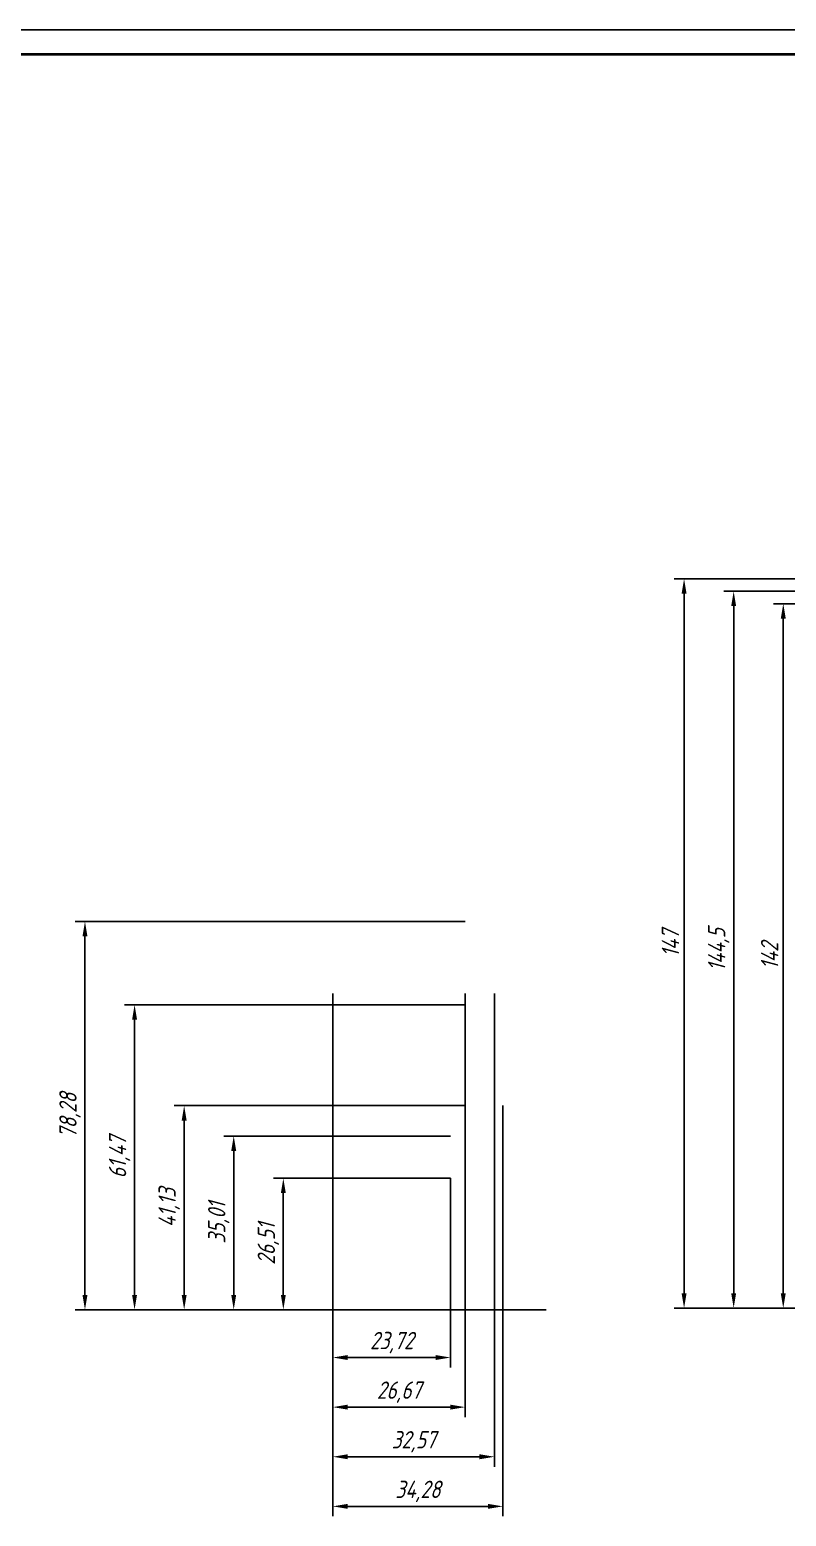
# Paper-space layout 'Layout1' of a CAD drawing. Extents: x -1 to 840, y -1 to 593.
# Drawn here: x 395.5 to 548.1, y 293.5 to 593.2 of the extents above; entities that cross this region are included whole.
import ezdxf

# ---------------------------------------------------------------- set-up
doc = ezdxf.new("R2010")
doc.units = 0
doc.header["$MEASUREMENT"] = 0
doc.layers.get('0').update_dxf_attribs({"linetype": 'CONTINUOUS'})
doc.layers.get('Defpoints').update_dxf_attribs({"linetype": 'CONTINUOUS'})
doc.layers.add('KONTUR', color=7, linetype='CONTINUOUS')
doc.layers.add('Основная', color=7, linetype='CONTINUOUS', lineweight=40)
doc.styles.add('GOST type A0', font='', dxfattribs={"oblique": 15, "height": 3.5})
doc.styles.get('GOST type A0').set_extended_font_data('GOST type A')
doc.dimstyles.new('GOST type A', dxfattribs={"dimtxt": 3.5, "dimasz": 3, "dimexe": 2, "dimexo": 0, "dimgap": 1, "dimtad": 1, "dimtoh": 1, "dimtxsty": 'GOST type A0', "dimcen": 0, "dimazin": 2, "dimtfac": 1, "dimtmove": 0, "dimatfit": 3, "dimfxl": 1, "dimarcsym": 0})

# ---------------------------------------------------------------- blocks, each defined once
blk = doc.blocks.new('*D80')
at = {"color": 0, "lineweight": -2, "transparency": 16777216}
for p, q in [((456.65, 361.69), (456.65, 323.54)), ((480.37, 361.69), (480.37, 323.54)), ((477.37, 325.54), (459.65, 325.54))]:
    blk.add_line(p, q, dxfattribs=at)
at = {"color": 0, "transparency": 16777216}
for points in [[(459.65, 326.04), (459.65, 325.04), (456.65, 325.54)], [(477.37, 326.04), (477.37, 325.04), (480.37, 325.54)]]:
    blk.add_solid(points, dxfattribs=at)
at = {"layer": 'Defpoints', "color": 0, "transparency": 16777216}
for p in [(456.65, 361.69), (480.37, 361.69), (456.65, 325.54)]:
    blk.add_point(p, dxfattribs=at)
at = {"color": 0, "transparency": 16777216, "insert": (468.51, 328.56), "char_height": 3.5, "attachment_point": 5, "style": 'GOST type A0'}
blk.add_mtext('23,72', dxfattribs=at)
blk = doc.blocks.new('*D82')
at = {"color": 0, "lineweight": -2, "transparency": 16777216}
for p, q in [((456.65, 398.91), (456.65, 313.54)), ((483.32, 398.91), (483.32, 313.54)), ((480.32, 315.54), (459.65, 315.54))]:
    blk.add_line(p, q, dxfattribs=at)
at = {"color": 0, "transparency": 16777216}
for points in [[(459.65, 316.04), (459.65, 315.04), (456.65, 315.54)], [(480.32, 316.04), (480.32, 315.04), (483.32, 315.54)]]:
    blk.add_solid(points, dxfattribs=at)
at = {"layer": 'Defpoints', "color": 0, "transparency": 16777216}
for p in [(456.65, 398.91), (483.32, 398.91), (456.65, 315.54)]:
    blk.add_point(p, dxfattribs=at)
at = {"color": 0, "transparency": 16777216, "insert": (469.98, 318.56), "char_height": 3.5, "attachment_point": 5, "style": 'GOST type A0'}
blk.add_mtext('26,67', dxfattribs=at)
blk = doc.blocks.new('*D83')
at = {"color": 0, "lineweight": -2, "transparency": 16777216}
for p, q in [((456.65, 398.91), (456.65, 303.54)), ((489.21, 398.91), (489.21, 303.54)), ((486.21, 305.54), (459.65, 305.54))]:
    blk.add_line(p, q, dxfattribs=at)
at = {"color": 0, "transparency": 16777216}
for points in [[(459.65, 306.04), (459.65, 305.04), (456.65, 305.54)], [(486.21, 306.04), (486.21, 305.04), (489.21, 305.54)]]:
    blk.add_solid(points, dxfattribs=at)
at = {"layer": 'Defpoints', "color": 0, "transparency": 16777216}
for p in [(456.65, 398.91), (489.21, 398.91), (456.65, 305.54)]:
    blk.add_point(p, dxfattribs=at)
at = {"color": 0, "transparency": 16777216, "insert": (472.93, 308.56), "char_height": 3.5, "attachment_point": 5, "style": 'GOST type A0'}
blk.add_mtext('32,57', dxfattribs=at)
blk = doc.blocks.new('*D84')
at = {"color": 0, "lineweight": -2, "transparency": 16777216}
for p, q in [((456.65, 376.33), (456.65, 293.54)), ((490.93, 376.33), (490.93, 293.54)), ((487.93, 295.54), (459.65, 295.54))]:
    blk.add_line(p, q, dxfattribs=at)
at = {"color": 0, "transparency": 16777216}
for points in [[(459.65, 296.04), (459.65, 295.04), (456.65, 295.54)], [(487.93, 296.04), (487.93, 295.04), (490.93, 295.54)]]:
    blk.add_solid(points, dxfattribs=at)
at = {"layer": 'Defpoints', "color": 0, "transparency": 16777216}
for p in [(456.65, 376.33), (490.93, 376.33), (456.65, 295.54)]:
    blk.add_point(p, dxfattribs=at)
at = {"color": 0, "transparency": 16777216, "insert": (473.79, 298.56), "char_height": 3.5, "attachment_point": 5, "style": 'GOST type A0'}
blk.add_mtext('34,28', dxfattribs=at)
blk = doc.blocks.new('*D85')
at = {"color": 0, "lineweight": -2, "transparency": 16777216}
for p, q in [((480.37, 361.69), (444.65, 361.69)), ((446.65, 358.69), (446.65, 338.18)), ((480.37, 335.18), (444.65, 335.18))]:
    blk.add_line(p, q, dxfattribs=at)
at = {"color": 0, "transparency": 16777216}
for points in [[(446.15, 358.69), (447.15, 358.69), (446.65, 361.69)], [(446.15, 338.18), (447.15, 338.18), (446.65, 335.18)]]:
    blk.add_solid(points, dxfattribs=at)
at = {"layer": 'Defpoints', "color": 0, "transparency": 16777216}
for p in [(480.37, 361.69), (446.65, 335.18), (480.37, 335.18)]:
    blk.add_point(p, dxfattribs=at)
at = {"color": 0, "transparency": 16777216, "insert": (443.63, 348.44), "char_height": 3.5, "attachment_point": 5, "rotation": 90, "style": 'GOST type A0'}
blk.add_mtext('26,51', dxfattribs=at)
blk = doc.blocks.new('*D86')
at = {"color": 0, "lineweight": -2, "transparency": 16777216}
for p, q in [((480.37, 370.19), (434.65, 370.19)), ((436.65, 367.19), (436.65, 338.18)), ((480.37, 335.18), (434.65, 335.18))]:
    blk.add_line(p, q, dxfattribs=at)
at = {"color": 0, "transparency": 16777216}
for points in [[(436.15, 367.19), (437.15, 367.19), (436.65, 370.19)], [(436.15, 338.18), (437.15, 338.18), (436.65, 335.18)]]:
    blk.add_solid(points, dxfattribs=at)
at = {"layer": 'Defpoints', "color": 0, "transparency": 16777216}
for p in [(480.37, 370.19), (436.65, 335.18), (480.37, 335.18)]:
    blk.add_point(p, dxfattribs=at)
at = {"color": 0, "transparency": 16777216, "insert": (433.63, 352.69), "char_height": 3.5, "attachment_point": 5, "rotation": 90, "style": 'GOST type A0'}
blk.add_mtext('35,01', dxfattribs=at)
blk = doc.blocks.new('*D87')
at = {"color": 0, "lineweight": -2, "transparency": 16777216}
for p, q in [((483.32, 376.32), (424.65, 376.32)), ((426.65, 373.32), (426.65, 338.18)), ((483.32, 335.18), (424.65, 335.18))]:
    blk.add_line(p, q, dxfattribs=at)
at = {"color": 0, "transparency": 16777216}
for points in [[(426.15, 373.32), (427.15, 373.32), (426.65, 376.32)], [(426.15, 338.18), (427.15, 338.18), (426.65, 335.18)]]:
    blk.add_solid(points, dxfattribs=at)
at = {"layer": 'Defpoints', "color": 0, "transparency": 16777216}
for p in [(483.32, 376.32), (426.65, 335.18), (483.32, 335.18)]:
    blk.add_point(p, dxfattribs=at)
at = {"color": 0, "transparency": 16777216, "insert": (423.63, 355.75), "char_height": 3.5, "attachment_point": 5, "rotation": 90, "style": 'GOST type A0'}
blk.add_mtext('41,13', dxfattribs=at)
blk = doc.blocks.new('*D88')
at = {"color": 0, "lineweight": -2, "transparency": 16777216}
for p, q in [((483.31, 396.65), (414.65, 396.65)), ((416.65, 393.65), (416.65, 338.18)), ((483.32, 335.18), (414.65, 335.18))]:
    blk.add_line(p, q, dxfattribs=at)
at = {"color": 0, "transparency": 16777216}
for points in [[(416.15, 393.65), (417.15, 393.65), (416.65, 396.65)], [(416.15, 338.18), (417.15, 338.18), (416.65, 335.18)]]:
    blk.add_solid(points, dxfattribs=at)
at = {"layer": 'Defpoints', "color": 0, "transparency": 16777216}
for p in [(483.31, 396.65), (416.65, 335.18), (483.32, 335.18)]:
    blk.add_point(p, dxfattribs=at)
at = {"color": 0, "transparency": 16777216, "insert": (413.63, 365.92), "char_height": 3.5, "attachment_point": 5, "rotation": 90, "style": 'GOST type A0'}
blk.add_mtext('61,47', dxfattribs=at)
blk = doc.blocks.new('*D89')
at = {"color": 0, "lineweight": -2, "transparency": 16777216}
for p, q in [((483.32, 413.46), (404.65, 413.46)), ((406.65, 410.46), (406.65, 338.18)), ((483.32, 335.18), (404.65, 335.18))]:
    blk.add_line(p, q, dxfattribs=at)
at = {"color": 0, "transparency": 16777216}
for points in [[(406.15, 410.46), (407.15, 410.46), (406.65, 413.46)], [(406.15, 338.18), (407.15, 338.18), (406.65, 335.18)]]:
    blk.add_solid(points, dxfattribs=at)
at = {"layer": 'Defpoints', "color": 0, "transparency": 16777216}
for p in [(483.32, 413.46), (406.65, 335.18), (483.32, 335.18)]:
    blk.add_point(p, dxfattribs=at)
at = {"color": 0, "transparency": 16777216, "insert": (403.63, 374.32), "char_height": 3.5, "attachment_point": 5, "rotation": 90, "style": 'GOST type A0'}
blk.add_mtext('78,28', dxfattribs=at)
blk = doc.blocks.new('*D120')
at = {"color": 0, "lineweight": -2, "transparency": 16777216}
for p, q in [((754.47, 477.51), (545.47, 477.51)), ((547.47, 474.51), (547.47, 338.51)), ((754.47, 335.51), (545.47, 335.51))]:
    blk.add_line(p, q, dxfattribs=at)
at = {"color": 0, "transparency": 16777216}
for points in [[(546.97, 474.51), (547.97, 474.51), (547.47, 477.51)], [(546.97, 338.51), (547.97, 338.51), (547.47, 335.51)]]:
    blk.add_solid(points, dxfattribs=at)
at = {"layer": 'Defpoints', "color": 0, "transparency": 16777216}
for p in [(754.47, 477.51), (547.47, 335.51), (754.47, 335.51)]:
    blk.add_point(p, dxfattribs=at)
at = {"color": 0, "transparency": 16777216, "insert": (544.72, 406.51), "char_height": 3.5, "attachment_point": 5, "rotation": 90, "style": 'GOST type A0'}
blk.add_mtext('142', dxfattribs=at)
blk = doc.blocks.new('*D121')
at = {"color": 0, "lineweight": -2, "transparency": 16777216}
for p, q in [((751.97, 480.01), (535.47, 480.01)), ((537.47, 477.01), (537.47, 338.51)), ((751.97, 335.51), (535.47, 335.51))]:
    blk.add_line(p, q, dxfattribs=at)
at = {"color": 0, "transparency": 16777216}
for points in [[(536.97, 477.01), (537.97, 477.01), (537.47, 480.01)], [(536.97, 338.51), (537.97, 338.51), (537.47, 335.51)]]:
    blk.add_solid(points, dxfattribs=at)
at = {"layer": 'Defpoints', "color": 0, "transparency": 16777216}
for p in [(751.97, 480.01), (537.47, 335.51), (751.97, 335.51)]:
    blk.add_point(p, dxfattribs=at)
at = {"color": 0, "transparency": 16777216, "insert": (534.45, 407.76), "char_height": 3.5, "attachment_point": 5, "rotation": 90, "style": 'GOST type A0'}
blk.add_mtext('144,5', dxfattribs=at)
blk = doc.blocks.new('*D122')
at = {"color": 0, "lineweight": -2, "transparency": 16777216}
for p, q in [((754.47, 482.51), (525.47, 482.51)), ((527.47, 479.51), (527.47, 338.51)), ((754.47, 335.51), (525.47, 335.51))]:
    blk.add_line(p, q, dxfattribs=at)
at = {"color": 0, "transparency": 16777216}
for points in [[(526.97, 479.51), (527.97, 479.51), (527.47, 482.51)], [(526.97, 338.51), (527.97, 338.51), (527.47, 335.51)]]:
    blk.add_solid(points, dxfattribs=at)
at = {"layer": 'Defpoints', "color": 0, "transparency": 16777216}
for p in [(754.47, 482.51), (527.47, 335.51), (754.47, 335.51)]:
    blk.add_point(p, dxfattribs=at)
at = {"color": 0, "transparency": 16777216, "insert": (524.72, 409.01), "char_height": 3.5, "attachment_point": 5, "rotation": 90, "style": 'GOST type A0'}
blk.add_mtext('147', dxfattribs=at)

psp = doc.layouts.get("Layout1")

# ---------------------------------------------------------------- linework, layer by layer
psp.add_line((456.645, 335.183), (499.645, 335.183))
at = {"layer": 'KONTUR'}
psp.add_line((-0.79, 593.211), (840.21, 593.211), dxfattribs=at)
at = {"layer": 'Основная'}
psp.add_line((835.21, 588.211), (19.21, 588.211), dxfattribs=at)

# ---------------------------------------------------------------- dimensions: what is measured, and where the dimension line sits
for base, p1, p2, picture, middle in [((527.465, 335.509), (754.465, 482.509), (754.465, 335.509), '*D122', (524.715, 409.009)), ((537.465, 335.509), (751.965, 480.009), (751.965, 335.509), '*D121', (534.453, 407.759)), ((547.465, 335.509), (754.465, 477.509), (754.465, 335.509), '*D120', (544.715, 406.509)), ((406.6454, 335.1826), (483.3193, 413.4577), (483.3193, 335.1826), '*D89', (403.6329, 374.3201)), ((416.645, 335.183), (483.309, 396.653), (483.319, 335.183), '*D88', (413.633, 365.918)), ((426.645, 335.183), (483.319, 376.316), (483.319, 335.183), '*D87', (423.633, 355.749)), ((436.64535, 335.18255), (480.36927, 370.18757), (480.36927, 335.18255), '*D86', (433.63285, 352.68506)), ((446.64535, 335.18255), (480.36927, 361.68757), (480.36927, 335.18255), '*D85', (443.63285, 348.43506))]:
    dim = psp.add_linear_dim(base=base, p1=p1, p2=p2, angle=90, dimstyle='GOST type A')
    dim.commit()
    dim.dimension.update_dxf_attribs({"geometry": picture, "text_midpoint": middle})
for base, p1, p2, picture, middle in [((456.645, 315.543), (483.319, 398.908), (456.645, 398.908), '*D82', (469.982, 318.555)), ((456.645, 305.543), (489.213, 398.908), (456.645, 398.908), '*D83', (472.929, 308.555)), ((456.645, 295.543), (490.929, 376.333), (456.645, 376.333), '*D84', (473.787, 298.555)), ((456.645, 325.543), (480.369, 361.688), (456.645, 361.688), '*D80', (468.507, 328.555))]:
    dim = psp.add_linear_dim(base=base, p1=p1, p2=p2, dimstyle='GOST type A')
    dim.commit()
    dim.dimension.update_dxf_attribs({"geometry": picture, "text_midpoint": middle})

doc.saveas('drawing.dxf')
